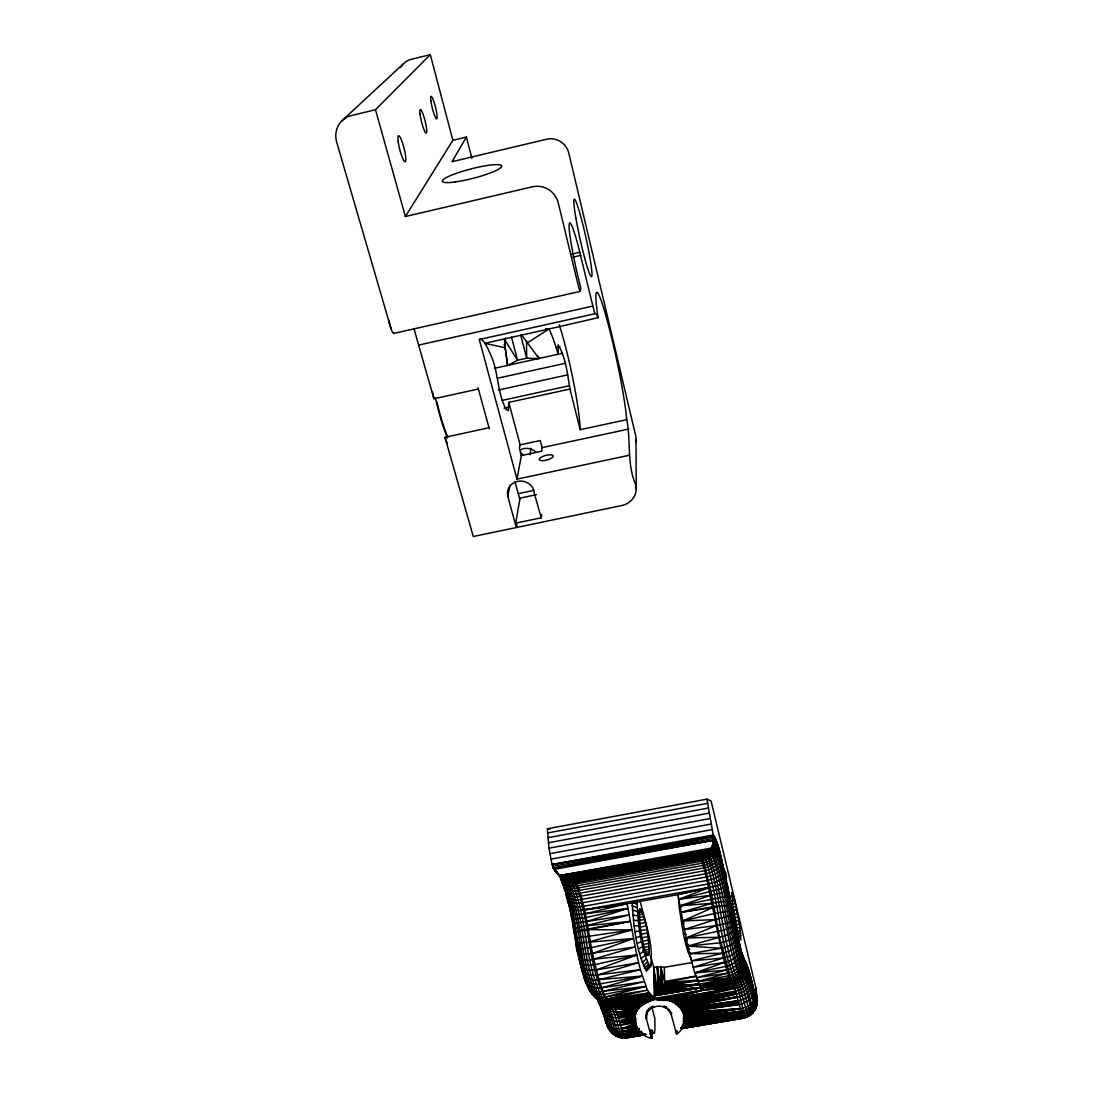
<?xml version="1.0" encoding="UTF-8"?>
<svg xmlns="http://www.w3.org/2000/svg" width="1093" height="1093" viewBox="0 0 1093 1093"><rect width="100%" height="100%" fill="white"/><g stroke="black" fill="none" stroke-linecap="round" stroke-linejoin="round"><path stroke-width="1.5" d="M756.793 998.975L755.85 987.73L711.078 801.005L706.993 799.161L547.347 828.767L549 848.168L552.033 864.522L713.237 835.025C719.822 844.766 720.533 858.101 723.99 869.331C731.9 883.103 719.003 885.59 708.824 887.448L677.892 894.661L686.103 937.958L723.949 930.02L732.173 926.7L734.865 923.79L741.669 952.495L748.937 970.27L754.43 991.857L753.268 995.614L750.604 999.111L741.983 1003.975L684.286 1012.173L684.546 1020.725C689.546 1000.109 666.757 995.518 651.865 999.89C627.423 1000.601 630.046 1034.62 651.742 1038.35L646.414 1019.018C643.777 1007.268 661.06 1002.131 668.301 1009.823L671.006 1013.662L676.567 1034.169C687.36 1027.447 686.8 1010.615 675.884 1004.317C669.708 996.31 656.224 1004.317 652.316 996.379L610.755 1002.909C587.392 1003.456 583.334 974.491 578.907 957.017M634.855 1011.531L634.842 1016.818L635.62 1009.304L635.607 1013.826L636.946 1007.254L636.932 1010.957L638.804 1008.279L638.804 1005.41L635.607 1013.826L634.65 1019.878L634.664 1013.908C620.305 1015.438 600.453 1018.061 597.803 998.729C606.697 1011.531 603.609 1037.066 623.953 1038.104L624.376 1037.667M536.417 494.678L520.049 498.121L515.732 523.137L516.907 527.413L621.794 505.526A18.554 17.297 1.1 0 0 635.798 484.923C626.48 463.555 631.18 440.616 626.631 418.701A69.624 5.287 77.9 0 0 606.574 318.131A69.624 5.287 77.9 0 0 597.365 312.926L598.049 317.694L548.959 328.993A72.575 8.061 77.7 0 1 553.427 339.499L558.263 354.323L558.195 344.828C565.969 357.862 567.404 374.202 569.972 389.04L580.151 429.686L626.699 419.685M737.556 936.195C736.627 943.915 727.473 946.688 721.011 948.3L689.628 953.765L686.103 937.958L716.134 925.634C730.479 922.219 738.813 923.571 731.108 905.264L716.625 906.097L681.24 912.313L711.953 903.283L721.12 901.793L730.479 900.96L731.395 906.001L721.913 906.206L681.24 912.313M755.646 995.013C755.782 1002.909 747.298 1007.459 740.48 1008.648L683.029 1018.389L741.122 1011.189C751.014 1010.178 759.608 999.685 754.416 989.998M714.125 835.653L714.016 842.607L713.087 843.987L713.62 835.134L713.565 842.156L710.423 850.122L561.816 877.119L555.162 871.148L552.033 864.522L713.483 836.473C721.093 849.124 722.118 865.56 726.135 879.824M683.658 1018.69L684.027 1023.758L684.232 1013.635L740.48 1008.648L743.213 1017.542L746.314 1017.46L752.722 1013.279L756.602 1006.216L757.203 1000.068L755.85 987.73M713.825 836.528L714.016 842.607L712.021 847.813L702.785 859.153L711.01 891.246L723.375 958.014L728.553 975.789L734.797 988.537L740.48 1008.648L683.535 1016.996M747.147 965.283C748.76 974.123 742.106 983.208 733.266 984.561L703.045 989.985L669.299 998.961L734.578 987.922L673.397 999.794L675.884 1004.317L676.895 1001.133L734.578 987.922L703.086 990.067L700.162 986.146L730.862 980.886C739.975 979.465 746.423 969.751 744.647 960.802C746.464 969.778 739.975 979.519 730.834 980.845L700.162 986.146L694.765 972.948L689.628 953.765L722.2 953.274C729.045 951.935 738.103 948.014 738.431 939.966M722.897 864.59C722.131 872.351 713.046 875.561 706.461 876.982L582.091 899.334C576.612 900.359 566.598 900.29 566.188 892.858L570.327 909.294L578.375 910.633L627.04 903.747L677.892 894.661L710.218 887.42M646.195 1015.315L646.414 1019.018M649.283 953.52C648.381 938.586 647.452 921.399 639.965 908.611C636.973 915.428 645.43 965.693 649.283 953.52L645.99 954.093M623.953 1038.104C615.824 1028.486 617.709 1011.326 607.23 1002.595L600.549 1001.161L596.559 998.155L600.699 1002.349L604.279 1009.085L613.009 1033.732L616.165 1036.246L616.999 1035.877M598.595 1000.983C605.399 1014.85 624.417 1006.981 635.771 1008.948L635.607 1013.826L636.55 1007.732L614.594 1008.443L640.84 1003.948L641.154 1005.874L638.804 1008.279L639.46 1004.877L614.594 1008.443L635.771 1008.948L616.356 1012.323L634.637 1013.676L635.047 1022.925L634.773 1015.124L618.173 1017.036L634.664 1013.908L635.047 1022.925L634.937 1015.984L618.173 1017.036M723.99 869.331C722.541 876.641 713.538 878.895 707.267 880.398L582.965 902.695C576.12 904.307 565.354 903.283 566.174 893.582M757.094 1003.647L756.78 996.297L757.135 1003.196L755.413 1008.894L748.077 982.662L744.237 972.743L745.043 961.348L751.082 979.232L756.998 1003.866L748.855 975.161L744.825 965.761M646.223 1015.055L646.441 1018.854L646.919 1011.449M616.616 1036.26C603.35 1028.281 607.763 1007.473 596.054 997.185C599.483 1002.841 606.096 1006.489 612.749 1005.205L652.316 996.379L647.384 990.19L640.43 969.723L597.666 974.915C592.502 975.707 586.067 975.584 582.542 971.117L580.52 963.657M650.677 956.061L653.682 967.25L661.033 966.895L663.041 990.927L659.024 994.206L654.201 995.805L653.764 998.51L651.865 999.89L641.154 1005.874L642.37 1003.101L612.9 1005.451L653.723 998.442L650.595 1000.191L653.764 998.51L703.086 990.067L734.004 986.364C742.666 985.053 749.511 976.322 748.008 967.551M505.499 338.051L505.089 347.806L507.617 365.513L517.576 360.239L526.689 358.217L539.068 358.559L537.578 355.703M757.053 1001.557L756.848 997.048M706.993 799.161L713.483 836.473L553.495 868.498L553.973 869.4L713.633 840.285L553.495 868.498L552.88 864.495L552.033 864.522M640.252 901.479C645.075 922.246 654.038 944.584 650.513 966.28L649.87 966.403C640.143 946.839 637.929 923.489 637.11 901.739M736.668 932.22C734.974 939.393 725.998 941.374 719.781 942.876L687.866 946.087L725.137 935.663L731.654 932.821L735.288 929.596C728.239 899.607 725.971 867.787 713.92 839.356M665.801 1008.019L665.856 1006.776L665.05 1007.637L664.093 1005.806L663.588 1007.036M634.842 1016.818L635.183 1010.246L616.356 1012.323L634.705 1012.268L634.65 1019.878L634.978 1010.916L616.356 1012.323M680.871 1027.844L742.775 1016.572C749.456 1015.534 754.744 1010.151 756.561 1003.77C753.692 1028.773 747.68 977.88 742.898 975.079L743.609 970.543M671.553 1012.378L671.389 1014.782M567.595 899.334L567.417 897.517L572.24 918.707L578.197 953.096L581.408 966.922L582.46 968.002L587.679 970.092L595.016 970.119L638.599 962.66L640.43 969.723L599.005 979.588C590.493 981.938 581.367 976.568 581.517 967.36M588.417 985.435L588.608 986.706L586.681 983.072L590.316 991.501L593.991 996.31L594.852 996.83L594.906 996.106M597.243 998.715C600.235 1004.727 607.216 1008.183 613.815 1006.94L641.154 1003.77L612.9 1005.451L644.091 1002.295L643.955 1003.784L647.124 1001.174L647.124 1002.049L650.595 1000.737L653.764 998.51L661.934 999.521L663.861 998.592L665.719 1000.054L703.086 990.067L703.291 987.362M756.643 1005.683C752.121 998.483 751.055 979.314 744.606 969.491C744.538 976.131 738.048 980.967 731.968 982.129L701.856 987.881L732.583 983.14C741.56 981.76 748.063 972.374 746.369 963.48M725.096 874.277C722.828 880.985 714.125 882.393 708.073 883.977L583.826 906.234C577.405 907.545 566.311 907.996 567.376 898.145M681.923 1028.486L744.005 1017.692C753.132 1016.449 758.323 1006.475 756.903 998.114M554.971 868.908L554.014 868.511L556.173 871.353C573.415 890.549 573.087 919.104 578.334 943.218C585.397 960.774 581.872 1002.226 608.897 1001.816L650.226 994.712L607.558 1001.953C590.999 974.546 590.179 940.827 583.348 910.114L627.04 903.747L636.768 955.009L595.029 964.654C590.111 965.283 580.274 966.581 579.55 959.736M755.769 1008.047L752.503 1013.225L744.907 986.583L741.204 977.169L741.628 975.393C725.028 935.663 725.834 890.358 710.423 850.122L559.63 875.63L565.013 879.004L575.888 882.256L701.597 859.426C710.423 857.923 717.65 849.138 716.147 840.08M752.858 1012.924L752.927 1011.066M650.239 1008.825L649.42 1008.306L648.204 1009.782L646.482 1014.058L646.783 1011.121M745.658 962.168L745.207 970.229L742.994 973.357L744.825 962.154L740.999 950.869L735.767 928.08M670.829 1012.76L671.403 1014.605L669.968 1011.011L670.61 1012.801M681.376 1028.54L743.827 1018.089L744.101 1016.845M649.242 1009.672L649.42 1008.306L648.34 1010.615L648.204 1009.782M583.348 910.114C580.096 900.769 581.093 890.863 575.888 882.256C569.535 883.322 562.471 880.753 559.22 874.987C570.997 895.659 572.896 920.224 577.118 943.245C583.73 958.862 579.235 996.42 604.265 994.37L645.772 986.419L602.981 991.31C591.955 994.07 584.413 983.864 583.553 974.041M568.715 903.897L568.62 902.394M515.732 523.137L541.226 517.809L541.677 514.489M677.032 1030.986L676.567 1034.169L676.444 1030.781M684.027 1023.758L684.232 1013.635M521.334 455.603L519.435 448.485L520.131 444.851L540.256 440.534L542.114 447.624L541.554 451.272L521.334 455.603L516.989 479.117L628.721 455.398M734.004 986.364L703.045 989.985L658.082 999.453L653.764 998.51L655.158 995.614L701.638 987.648L661.484 992.567L661.033 966.895L664.312 967.332L664.694 981.446L662.44 991.638L701.665 987.525M645.977 1034.579L626.467 1037.885C619.225 1029.128 619.868 1014.796 612.749 1005.205C603.336 998.21 601.054 985.585 597.666 974.915L638.599 962.66L636.768 955.009L593.759 959.135C574.453 965.925 577.227 946.319 574.522 933.791M529.996 454.688L531.102 448.157M687.866 946.087L721.011 948.3L705.668 873.744L706.242 870.452C713.046 868.826 721.079 863.771 720.779 855.901M489.309 428.688L489.008 427.759L444.96 437.296L473.296 536.513L516.306 527.536L516.852 524.421M698.222 980.284L665.077 984.233L663.205 986.842L663.82 989.725L700.039 984.369L663.137 990.791L701.624 987.498L663.041 990.927L665.077 984.233L661.033 966.895L661.661 992.389L664.94 982.648L696.282 976.213M516.306 527.536L507.821 496.495L509.994 485.265M636.987 904.348L632.096 902.121C633.776 925.184 635.593 950.09 646.346 970.734L647.958 967.674M647.001 1012.705L647.247 1011.421L646.591 1013.197M569.972 389.04L508.791 402.388L508.259 410.845L506.196 409.479C496.673 392.045 498.845 371.224 490.129 353.572A72.22 10.957 77.5 0 0 479.431 339.472L594.783 313.787L578.183 245.829A44.417 3.648 77.5 0 0 571.407 224.816L570 222.822L569.234 223.792A44.417 3.648 77.5 0 0 578.088 276.98L580.766 287.842L580.369 291.134A8.443 0.724 77.6 0 1 578.183 285.232L558.263 202.915A21.532 21.163 48.8 0 0 532.359 186.807L405.394 216.523L375.486 109.724L430.3 54.65L452.871 140.3L405.394 216.523M570.327 909.294L569.767 907.45M673.397 999.794L672.782 1002.486L669.558 999.002L669.367 1001.051L668.697 998.879M748.937 970.27C750.331 978.959 743.267 987.266 734.797 988.537L676.895 1001.133L678.603 1006.503L679.477 1002.718L735.903 991.911L682.36 1005.792L736.532 993.974C744.524 992.772 752.08 985.49 750.973 977.005M755.85 1005.437L756.657 1000.45L755.878 995.942M597.666 974.915L593.759 959.135L635.006 946.921L586.217 954.189L579.112 953.574L577.678 951.429M721.831 860.109C721.612 868.211 712.595 872.378 705.668 873.744L579.877 896.356L575.369 884.005L575.888 882.256M552.88 864.495L553.304 868.143L713.483 836.473L552.566 866.366L553.154 865.861M646.1 1034.443L626.89 1037.448L627.218 1036.574M573.77 928.79L572.869 923.353L586.914 921.44L627.997 908.406L579.194 914.513L572.186 914.295L570.86 912.655L574.344 933.695L575.273 932.042L581.913 930.088L630.278 921.358L583.73 926.085L573.538 928.599L574.276 932.124M755.755 1007.104L757.121 1002.486L756.889 997.649M598.458 1000.013C609.757 1007.719 609.225 1024.565 615.646 1035.836L621.425 1037.899L618.392 1033.541L609.826 1009.14L605.098 1002.472L597.652 999.535M635.743 1021.641C624.95 1026.313 602.885 1028.773 603.186 1010.957C606.082 1015.206 605.959 1030.043 611.37 1030.289M756.875 998.401L757.107 1001.202L756.083 996.748C757.148 1005.15 749.579 1012.2 741.723 1013.375L683.549 1022.174M748.91 1015.219L751.055 1013.867L750.577 1014.96L742.885 988.181L739.223 978.959L741.628 975.393L742.898 975.079M748.828 1016.039L743.554 1018.048M746.492 1017.064C740.357 1007.814 741.409 990.162 733.225 980.298M638.804 1008.279L640.84 1003.948L613.815 1006.94M647.124 1002.049L647.643 1000.997L653.723 998.442L612.749 1005.205M630.278 921.358L582.036 930.881L574.276 933.436L576.284 943.191L633.312 938.518L591.354 947.59C587.173 947.604 579.345 950.746 576.817 947.098M715.396 838.14L714.316 847.376L709.507 853.975L707.622 853.947C713.005 850.122 715.86 843.154 714.726 836.664M452.871 140.3L466.383 137.076L452.037 161.696L546.637 139.235A18.636 18.28 69.2 0 1 568.838 153.211L635.593 435.301A17.119 16.149 0.6 0 1 635.607 442.296M678.849 899.334L718.702 889.333L724.522 887.079L727.296 884.674L728.375 890.057L723.771 892.257L711.789 895.14L678.849 899.334L708.879 887.68M555.162 871.148L554.014 868.511M750.577 1014.96L748.418 1016.381L747.68 1014.946L740.63 989.479L736.983 980.407L739.975 977.21L741.204 977.169M571.899 917.97L574.317 918.899L584.905 917.751L627.997 908.406M641.154 1005.874L643.955 1002.363L643.955 1003.784L645.813 1001.612L612.9 1005.451L647.643 1000.997M647.056 970.584L650.513 966.28M752.927 1012.186L754.512 1010.233M647.589 969.546L650.991 965.365M646.346 970.734L649.87 966.403M649.638 965.679L651.305 963.684M645.485 969.997L649.105 965.72M644.487 968.371L648.217 964.245M733.089 914.964L714.959 919.637L684.396 929.528L716.134 925.634M699.944 984.274L664.421 988.414L663.205 986.842L665.077 984.916L698.222 980.38M744.511 967.565C729.632 927.233 729.359 882.775 714.016 842.607L710.792 849.534L559.63 875.63L711.598 848.018C727.555 886.683 726.968 932.848 742.571 972.62M643.394 965.884L647.234 961.99M734.537 981.473L738.089 978.754L739.223 978.959M341.631 121.05L403.467 63.722M642.206 962.605L646.182 959.026M640.976 958.616L645.075 955.405M557.143 872.146L556.173 871.353L557.006 873.252C560.272 878.895 567.581 879.346 571.844 882.461L701.597 859.426L703.591 857.882L705.409 858.278C718.292 897.927 719.344 940.786 734.674 979.697L739.182 976.8L731.026 950.172L716.161 877.611L708.77 852.54L710.915 850.887L561.816 877.119C583.498 913.721 575.055 961.403 596.587 998.469L601.328 1000.478L606.506 1000.846L648.873 992.963L606.683 999.07C597.584 1000.997 589.359 993.646 587.651 985.066M737.037 978.44C721.626 939.037 720.847 895.577 707.294 855.614L704.835 856.898L705.409 858.278L704.643 856.967L709.507 853.975L564.48 878.581L708.906 852.362L708.291 853.182L564.48 878.581L705.422 856.256L570.013 880.794L702.58 858.661L575.697 882.215M710.423 850.122L712.513 848.619M691.241 959.217C683.658 943.614 682.278 925.484 679.34 908.502L681.704 906.821M639.719 953.984L643.941 951.224M521.785 335.155L527.4 342.847L548.959 328.993L545.585 328.72M638.476 948.847L642.821 946.579M728.375 890.057L729.441 895.495L728.717 895.754L680.092 905.81L711.953 903.283M649.543 1000.45L653.723 998.442M636.003 1021.982C628.803 1027.721 611.233 1034.32 606.287 1022.146M705.422 856.256L566.884 879.674L562.649 877.802L565.86 880.015L570.327 880.89L702.58 858.661L571.844 882.461C588.99 920.361 583.047 965.98 604.948 1001.967L607.558 1001.953L604.156 1001.912M610.755 1002.909L651.032 995.313L608.159 1003.142L606.533 1002.035M714.959 919.637L682.77 920.934L712.718 907.573M653.942 999.48L650.595 1000.737L656.019 999.152M652.89 999.712L654.68 998.988M637.26 943.327L641.728 941.592M596.341 969.915L636.768 955.009M593.759 959.135L592.529 953.438L633.312 938.518M635.484 1023.827L621.89 1028.745L637 1026.792M741.669 952.495C742.775 961.28 734.879 968.726 726.654 969.983L694.765 972.948L724.509 962.4C732.078 961.157 740.671 955.309 740.125 946.798M520.473 449.729L523.602 448.636A12.87 12.05 10.8 0 1 535.994 452.229M734.674 979.697L732.146 980.571L729.878 975.516L721.12 942.617M680.092 905.81L710.45 895.386M566.884 879.674L565.86 880.015C584.769 917.751 577.582 964.422 599.92 1000.737L604.948 1001.967M739.292 943.505C739.455 951.825 730.575 956.73 723.375 958.014L693.112 967.305L724.509 962.4M584.564 976.964C584.755 985.34 594.373 989.479 601.669 987.812L642.26 976.104L599.005 979.588M592.529 953.438L590.234 941.647L631.727 929.952L588.239 929.651L584.659 909.895L580.274 893.145C569.426 896.492 561.542 887.147 561.092 877.078M743.636 958.561C745.207 967.537 738.321 976.609 729.4 977.975L697.744 981.528L727.637 973.125C736.149 971.827 743.677 963.739 742.379 954.858M639.241 1029.879L623.666 1034.087L641.523 1031.327M620.701 1024.701L635.211 1020.821M588.28 987.471C590.616 994.411 598.458 998.333 605.495 996.966L645.772 986.419M604.661 1015.547C604.197 1034.156 624.936 1034.128 637.192 1027.406M638.995 1029.182L622.791 1031.669L637.574 1027.789L622.641 1031.232M636.522 1024.961L621.89 1028.745L636.372 1026.286M636.126 937.562L640.703 936.387M726.654 969.983L696.309 977.702L727.637 973.125M587.583 925.375L629.199 914.855L586.914 921.44M743.827 1018.089L681.445 1028.527L743.213 1017.542C751.998 1016.203 758.269 1006.981 756.602 998.305M430.3 54.65L411.064 59.377A17.83 16.832 64.1 0 0 400.817 67.301M722.2 953.274L691.391 960.884L723.375 958.014M682.865 1024.66L742.284 1015.178C750.549 1013.962 757.613 1005.956 756.288 997.417M375.486 109.724L351.181 115.626A22.502 21.109 54.6 0 0 336.699 142.186L391.089 328.884L388.548 320.181M585.452 913.666L627.04 903.747M753.227 985.312C753.938 993.551 745.863 999.562 738.444 1000.723L683.535 1008.156L737.474 997.199C745.18 996.01 753.009 989.343 752.08 980.967M682.77 920.934L713.811 913.611L732.228 910.483M661.907 998.633L661.934 999.521L661.689 998.633L703.086 990.067L666.566 998.688L665.719 1000.054L665.992 998.647L732.583 983.14M602.981 991.31L644.05 981.705L601.669 987.812M639.159 1029.674C628.352 1034.675 607.148 1037.585 606.123 1020.466M681.636 923.681L684.177 923.093M663.205 986.842L699.985 984.11L664.954 986.269L698.208 980.558M571.543 254.163L579.796 252.278M572.582 257.224L580.889 255.325M393.74 333.433L580.246 291.394M414.138 329.116L418.619 345.115L592.939 306.054M548.959 328.993L484.868 343.284L505.089 347.806L504.228 344.541M736.532 993.974L682.538 1006.052L682.619 1011.722L680.638 1003.716L735.903 991.911L676.895 1001.133L735.644 991.091C743.882 989.848 751.192 982.033 749.921 973.426M556.583 347.396L559.876 346.672M494.337 368.327L562.362 353.285M497.411 378.246L565.163 363.327M418.619 345.115L433.948 398.767L478.392 388.999L489.008 427.759M608.869 1001.789L648.873 992.963M639.419 1030.631L623.666 1034.087L639.637 1031.177M498.422 390.051L567.745 374.844M501.81 400.475L569.631 385.665M504.092 408.167L509.092 407.074M606.683 999.07L647.384 990.19L605.495 996.966M607.23 1002.595L603.063 1002.322L599.62 1000.614M700.162 986.146L730.165 979.67C739.21 978.276 745.85 968.863 744.169 959.859M663.861 998.592L703.086 990.067M542.114 447.624L628.926 429.03M518.246 493.667L534.368 490.265M694.765 972.948L725.615 966.403C733.526 965.16 741.778 958.465 740.917 949.79M729.4 977.975L699.028 984.356L730.165 979.67M734.578 987.922L672.687 999.603L672.782 1002.486L670.76 999.18L734.578 987.922L675.214 1000.409L675.884 1004.317M737.338 996.734L682.619 1006.175L683.849 1014.646L683.357 1007.623L737.338 996.734L682.538 1006.052L683.849 1014.646L683.863 1009.085L738.444 1000.723M622.791 1031.669L639.159 1028.445M606.41 1021.381C607.899 1039.47 629.759 1036.437 641.673 1031.71M683.357 1007.623L737.474 997.199M607.325 1025.125C611.274 1040.864 631.412 1037.257 642.534 1033.158M553.495 868.498L713.661 838.44M706.242 870.452L580.274 893.145M547.456 832.975L707.526 803.341M642.26 976.104L600.344 983.891C593.759 985.285 584.605 982.675 583.607 975.024M697.744 981.528L728.553 975.789C737.297 974.464 744.483 965.829 743.035 956.894M547.771 837.703L708.223 808.055M548.29 842.799L709.043 813.165M549 848.168L709.985 818.561M549.861 853.674L711.01 824.095M550.886 859.153L712.103 829.628M652.316 996.379L609.143 1004.098L601.737 1002.295L596.559 998.155L597.502 999.275M584.605 909.663L708.824 887.448M638.312 910.934L641.591 910.36M638.913 912.573L642.274 911.986M730.124 896.356L733.376 895.768L734.633 900.441L739.934 927.479L740.863 940.021L738.076 933.873L732.952 906.056L731.75 892.257L733.376 895.768M626.89 1037.448L643.135 1034.552M651.264 1033.09L654.502 1032.516L654.939 1029.305L654.803 1018.184L651.688 1006.749M639.651 914.663L643.012 914.076M638.736 917.464L643.763 916.576M731.285 901.042L734.633 900.441M639.501 920.333L644.528 919.445M731.982 903.938L735.329 903.337M638.585 923.79L645.294 922.601M732.693 907.122L736.054 906.534M639.323 927.165L646.031 925.976M733.417 910.524L736.778 909.936M640.02 930.69L646.714 929.501M734.141 914.076L737.488 913.488M640.662 934.283L647.357 933.094M733.143 917.983L738.171 917.095M690.612 1026.327L693.959 1025.726M697.293 1025.138L700.64 1024.551M715.683 1021.873L719.03 1021.286M642.903 937.562L647.93 936.674M735.466 921.276L738.827 920.675M641.7 941.333L648.422 940.158M736.054 924.76L739.415 924.172M643.763 944.352L648.805 943.464M736.682 928.053L739.934 927.479M642.547 947.672L649.105 946.524M737.119 931.099L740.371 930.526M642.711 950.404L649.269 949.257M737.461 933.818L740.726 933.258M644.405 952.468L649.338 951.607M737.693 936.154L740.972 935.581M645.799 955.501L649.105 954.927M601.847 1001.434C611.971 1010.287 611.697 1025.63 617.941 1036.833L625.401 1037.421L644.843 1034.019M664.312 967.332L692.17 962.496M570.013 880.794L703.591 857.882M664.694 981.446L696.241 976.008M645.594 1034.593L623.447 1038.09M652.234 1031.327L651.264 1029.825L653.573 1033.227L650.321 1033.773L654.502 1032.516L651.291 1032.994M739.442 1004.549L684.245 1011.612L684.491 1017.665L683.863 1009.085L738.868 1002.363L684.245 1011.612L684.546 1020.725M625.961 1037.885L645.457 1034.593M680.884 1027.898L743.213 1017.542M683.002 1023.799L741.956 1014.099L683.562 1022.215M685.584 1027.297L707.28 1023.731M710.628 1023.185L744.005 1017.692M683.002 1021.094L741.245 1011.626L684.273 1019.045L741.122 1011.189M657.931 994.712L701.61 987.635L660.404 993.4L657.33 966.84L657.931 994.712L653.682 967.25L654.201 995.805M742.775 1016.572L681.8 1026.382L742.584 1016.025L682.893 1024.742M742.284 1015.178L683.931 1024.059L741.956 1014.099L684.327 1022.761M738.868 1002.363L684.163 1010.601L684.491 1017.665M638.462 1034.893L641.673 1034.415M625.401 1037.421L645.294 1034.456M650.253 1033.718L653.573 1033.227M558.154 873.362C561.365 880.466 568.633 885.713 576.708 883.8L702.048 861.134C710.682 859.74 718.32 851.488 716.967 842.457M683.958 1019.701L741.245 1011.626L684.327 1021.231L741.723 1013.375M624.772 1036.506L644.665 1033.746M624.089 1035.153L642.301 1032.68M631.727 929.952L575.232 938.245M635.088 931.687L639.76 931.072M635.771 1008.948C622.86 1012.364 601.533 1016.271 597.284 998.524L598.486 1000.669M635.142 1020.616L620.032 1022.556L636.017 1018.936C619.307 1023.13 601.778 1024.346 600.262 1002.868L601.3 1007.104M683.972 1015.315L740.48 1008.648L684.286 1012.173M634.937 1015.984C623.652 1017.952 602.762 1021.941 600.59 1005.041M607.462 1002.609L609.826 1002.377M664.831 987.02L699.985 984.151M682.619 928.995L685.229 928.79M579.877 896.356C571.967 898.214 563.045 893.268 563.66 884.346L564.507 887.092M664.94 982.648L698.195 980.079M602.38 1001.557C580.014 965.242 587.023 918.626 568.374 880.794L569.699 880.698M618.337 1017.487L635.06 1016.394L619.526 1020.944L635.375 1017.446L635.634 1020.821M617.176 1014.331L634.637 1013.676M686.103 937.958L718.552 937.302M634.172 925.853L638.927 925.812M607.968 1026.19L612.504 1033.158L607.653 1025.753M683.658 934.228L686.349 934.392M653.764 998.51L658.082 999.453M633.407 920.21L638.23 920.702M547.347 828.767L550.298 829.081M568.374 880.794L573.388 881.723M684.737 939.229L687.497 939.761M632.806 914.896L637.67 915.907M621.849 1037.476L617.941 1036.833M632.382 910.032L637.274 911.507M685.83 943.901L688.672 944.762M565.013 879.004L566.584 879.537M632.15 905.742L637.041 907.627M686.91 948.096L689.833 949.257M736.983 980.407L735.466 979.369M687.962 951.743L690.94 953.164M596.546 998.551L591.463 992.225L595.535 997.923L593.991 996.31M652.521 1006.025L653.915 1006.926M701.597 859.426L703.4 860.833L701.46 859.522L705.668 873.744M558.66 874.332L557.744 873.58L558.045 874.304M668.93 1010.438L668.834 1009.413L669.859 1011.585L665.856 1006.776M593.731 996.01L589.264 989.179M590.22 990.504L592.242 993.824M744.388 968.193L745.207 970.229L745.303 964.081L745.932 964.873L744.907 963.288M527.4 342.847L539.068 358.559M559.93 875.138C560.818 884.1 569.822 890.139 578.47 887.94L703.414 865.383C711.42 864.057 719.686 857.213 718.77 848.441M593.417 994.862L594.852 996.83M556.31 872.515L555.258 870.998L556.528 872.788L556.173 871.353M650.868 1007.049L651.483 1008.006M504.228 339.213L517.576 360.239L511.524 337.136M706.816 854.863L707.294 855.614M609.744 1028.636L611.137 1030.863M713.223 845.299C728.444 885.467 728.635 929.924 743.732 970.174M574.522 882.379L575.369 884.005M607.202 1023.321L606.683 1022.174M744.88 964.873L740.863 953.041L735.288 929.596M582.542 971.117L580.492 964.354M598.049 317.694L597.147 315.795A72.848 5.807 77.9 0 0 594.838 313.677M562.881 883.458L564.862 888.623M560.313 876.996L559.302 874.837L562.567 882.147M560.477 877.337C562.868 884.155 570.901 887.092 577.582 885.726L702.717 863.115C711.051 861.762 719.003 854.166 717.841 845.258M586.545 981.883L585.561 979.588L585.67 980.722M588.212 987.512L582.555 971.732M608.487 1026.436L609.484 1028.882M561.515 878.239L562.376 880.534M444.96 437.296L445.275 438.225A68.763 12.324 77.2 0 0 447.365 443.662M601.724 1006.721L602.708 1009.549M599.934 1003.839L598.827 999.412M604.866 1017.364L605.44 1019.072M603.432 1012.91L604.06 1014.741M601.997 1008.784L602.667 1010.738M562.444 881.532L563.278 884.018M563.701 885.248L565.996 892.298M581.517 968.166L583.689 975.052M567.117 896.233L564.931 888.459L565.272 890.863M564.944 889.278L566.447 894.976M650.895 1035.372L651.742 1038.35L651.606 1029.879M479.308 339.595L516.989 479.117M515.063 481.931L519.776 499.351M541.226 517.809L532.783 487.847A13.581 12.583 10.3 0 0 515.923 481.835A13.581 12.583 10.3 0 0 507.821 496.495M508.791 402.388L520.131 444.851M520.692 335.086L526.689 358.217L526.512 340.647M466.383 137.076L471.903 158.294M579.495 960.337L580.752 965.706M561.187 878.157C561.652 887.352 571.052 892.53 579.386 890.426L704.138 867.924C711.789 866.612 720.369 860.587 719.754 851.994M578.511 956.143L579.7 961.485M433.948 398.767L433.689 397.633A68.763 12.324 77.2 0 1 432.432 391.772M478.133 387.865L478.392 388.999M568.551 902.914L569.795 908.625M679.477 1002.718L680.871 1008.989L680.638 1003.716M577.582 951.812L578.662 957.072M735.712 928.572L733.963 919.418M569.672 907.859L570.819 913.502M726.203 879.414L730.315 900.919M576.68 947.358L577.678 952.495M733.868 919.664L732.078 910.496M570.751 912.956L571.789 918.475M729.441 895.495L730.479 900.96M575.847 942.822L576.735 947.809M685.379 938.327L685.939 941.415M590.234 941.647L588.239 929.651M657.33 966.84L660.131 993.578L701.638 987.594L656.756 995.163L653.682 967.25L655.718 995.477L701.651 987.635L659.024 994.206L657.33 966.84L661.484 992.567M646.55 1012.364L646.824 1014.14M682.619 1011.722L681.745 1004.918L735.903 991.911L678.425 1001.98L678.603 1006.503M504.447 340.866L507.617 365.513M679.34 908.502L678.329 896.957M651.264 1029.825L651.742 1038.35M653.682 967.25L655.158 995.614M580.151 429.686L580.137 428.688A69.378 7.337 77.7 0 0 559.329 324.908M635.989 439.509L636.235 489.432M636.017 1023.103L636.03 1025.876M447.406 438.02A60.238 10.793 77.2 0 1 435.369 397.565M447.761 437.159A57.628 10.329 77.2 0 1 444.646 428.921M444.168 427.541A57.628 10.329 77.2 0 1 440.397 415.449M439.946 413.851A57.628 10.329 77.2 0 1 436.954 402.238M394.108 333.119A8.334 1.667 76.5 0 1 390.707 327.572M523.11 454.565A12.542 11.777 11 0 1 520.555 452.598M637.52 1006.571L636.932 1010.957L638.216 1005.888L614.594 1008.443L637.52 1006.571M733.772 980.927L731.968 982.129L700.818 986.774L733.772 980.927M708.906 852.362L564.261 878.485L561.816 877.119L708.906 852.362M654.106 1033.199L650.854 1033.746L654.106 1033.199M455.262 181.944A30.686 4.809 -14.5 0 0 501.714 166.519A30.686 4.809 -14.5 0 0 459.251 172.352A30.686 4.809 -14.5 0 0 455.262 181.944M575.888 218.176A39.635 3.019 77.5 0 0 591.368 276.679A39.635 3.019 77.5 0 0 581.449 219.078A39.635 3.019 77.5 0 0 575.888 218.176M542.442 460.645A7.255 2.364 -14.6 0 0 553.277 456.205A7.255 2.364 -14.6 0 0 543.016 456.3A7.255 2.364 -14.6 0 0 542.442 460.645M398.166 141.339A13.444 2.227 75.8 0 0 404.888 161.778A13.444 2.227 75.8 0 0 402.593 143.21A13.444 2.227 75.8 0 0 398.166 141.339M419.972 113.727A12.242 1.831 75.9 0 0 425.833 132.963A12.242 1.831 75.9 0 0 423.988 117.019A12.242 1.831 75.9 0 0 419.972 113.727M430.874 100.898A11.64 1.639 76 0 0 436.421 118.823A11.64 1.639 76 0 0 434.304 103.029A11.64 1.639 76 0 0 430.874 100.898"/></g></svg>
